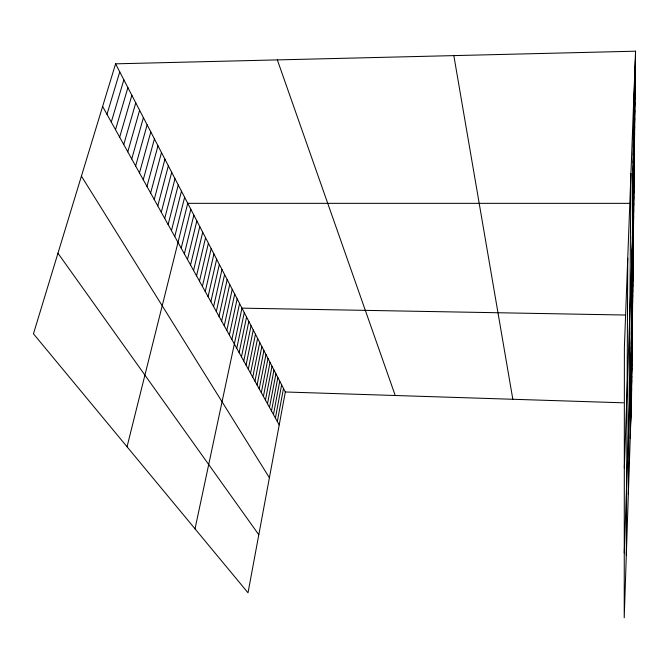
<?xml version="1.0" encoding="UTF-8"?>
<svg xmlns="http://www.w3.org/2000/svg" width="669" height="669" viewBox="0 0 669 669"><rect width="100%" height="100%" fill="white"/><g stroke="black" fill="none" stroke-linecap="round" stroke-linejoin="round"><path stroke-width="1" d="M626.326 555.513L627.748 258.276M628.375 494.5L630.942 173.547M630.273 438.128L633.811 97.473M631.461 403.064L635.55 51.195L115.586 63.831L33.45 333.789L248.015 592.793L285.337 391.984L115.586 63.831M631.252 344.075L632.657 300.314M631.202 348.85L632.539 310.274M624.269 552.895L632.481 315.158M631.11 358.107L632.422 319.882M631.018 367.047L632.372 324.549M630.967 371.429L632.264 333.706M630.926 375.752L632.213 338.196M630.834 384.24L632.163 342.628M630.792 388.405L632.063 351.342M630.708 396.575L632.013 355.607M630.666 400.589L631.912 364.003M630.583 408.458L631.862 368.117M630.541 412.321L631.77 376.212M630.466 419.915L631.72 380.184M630.39 427.332L631.636 387.987M630.349 430.97L631.544 395.613M631.503 399.36L624.227 617.805L624.386 347.462L635.55 51.195M632.749 199.228L634.337 155.685M632.682 206.161L634.254 162.826M632.606 212.985L634.17 169.851M632.539 219.691L634.087 176.758M632.473 226.289L634.011 183.565M632.406 232.787L633.936 190.264M632.339 239.184L633.852 196.853M624.319 467.865L633.777 203.351M632.205 251.678L633.702 209.748M632.146 257.782L633.635 216.045M632.08 263.787L633.56 222.25M632.021 269.707L633.493 228.363M631.962 275.536L633.418 234.393M631.904 281.281L633.351 240.322M631.845 286.942L633.284 246.175M631.787 292.52L633.217 251.937M631.728 298.006L633.15 257.624M631.67 303.425L633.083 263.226M631.62 308.76L633.016 268.746M631.561 314.02L632.958 274.19M631.511 319.205L632.891 279.558M631.452 324.323L632.832 284.86M631.402 329.365L632.774 290.078M631.352 334.333L632.715 295.23M633.719 106.162L635.45 60.101M633.627 114.692L635.341 68.84M633.543 123.071L635.249 77.428M633.459 131.291L635.149 85.866M633.376 139.378L635.048 94.162M633.292 147.314L634.956 102.315M633.209 155.116L634.864 110.326M633.133 162.784L634.772 118.204M633.05 170.327L634.68 125.948M632.974 177.737L634.588 133.574M632.899 185.02L634.505 141.067M632.824 192.187L634.421 148.434M275.394 418.016L281.632 384.834M277.317 421.487L283.497 388.43M273.454 414.512L279.751 381.196M269.498 407.388L275.929 373.795M271.489 410.967L277.852 377.517M267.491 403.758L273.989 370.041M263.402 396.383L270.033 362.397M265.451 400.095L272.015 366.236M261.32 392.636L268.018 358.509M257.088 385.001L263.929 350.598M259.212 388.84L265.986 354.57M254.931 381.113L261.847 346.575M252.748 377.182L259.739 342.503M248.316 369.188L255.458 334.216M250.549 373.21L257.607 338.38M246.058 365.115L253.275 330.001M243.767 360.992L251.067 325.736M241.459 356.82L248.835 321.421M239.117 352.596L246.577 317.047M195.022 528.828L241.969 308.15L625.364 315.032M236.742 348.323L244.285 312.624M231.867 339.526L239.577 303.534M229.358 335.002L237.161 298.859M226.816 330.419L234.71 294.117M224.249 325.778L232.235 289.326M221.64 321.078L229.718 284.467M218.997 316.312L227.176 279.55M216.321 311.486L224.592 274.566M213.612 306.594L221.983 269.515M210.86 301.644L219.34 264.397M208.076 296.618L216.656 259.212M205.249 291.525L213.938 253.961M202.389 286.365L211.187 248.634M199.487 281.139L208.393 243.24M196.544 275.829L205.567 237.771M193.567 270.452L202.699 232.227M190.54 264.999L199.788 226.607M187.471 259.472L196.845 220.912M184.36 253.86L193.851 215.134M181.207 248.166L190.824 209.272M127.043 446.767L187.746 203.334L629.947 203.351M174.76 236.542L184.627 197.305M171.465 230.596L181.466 191.192M168.12 224.567L178.255 184.987M164.725 218.445L175.002 178.69M161.279 212.232L171.699 172.309M157.784 205.927L168.345 165.828M154.23 199.529L164.942 159.247M150.625 193.023L161.488 152.565M146.971 186.425L157.984 145.792M143.25 179.718L154.422 138.909M139.478 172.911L150.809 131.918M135.64 165.996L147.138 124.827M131.743 158.971L143.409 117.619M127.779 151.83L139.62 110.301M123.757 144.571L135.774 102.859M119.667 137.195L131.868 95.307M115.511 129.702L127.896 87.631M111.288 122.076L123.857 79.828M106.99 114.332L119.759 71.892M285.337 391.984L623.408 402.813M57.96 253.233L258.803 534.757M81.417 176.139L269.398 477.741M102.616 106.446L279.216 424.915M277.342 59.901L395.237 395.504M453.833 55.611L512.83 399.268"/></g></svg>
